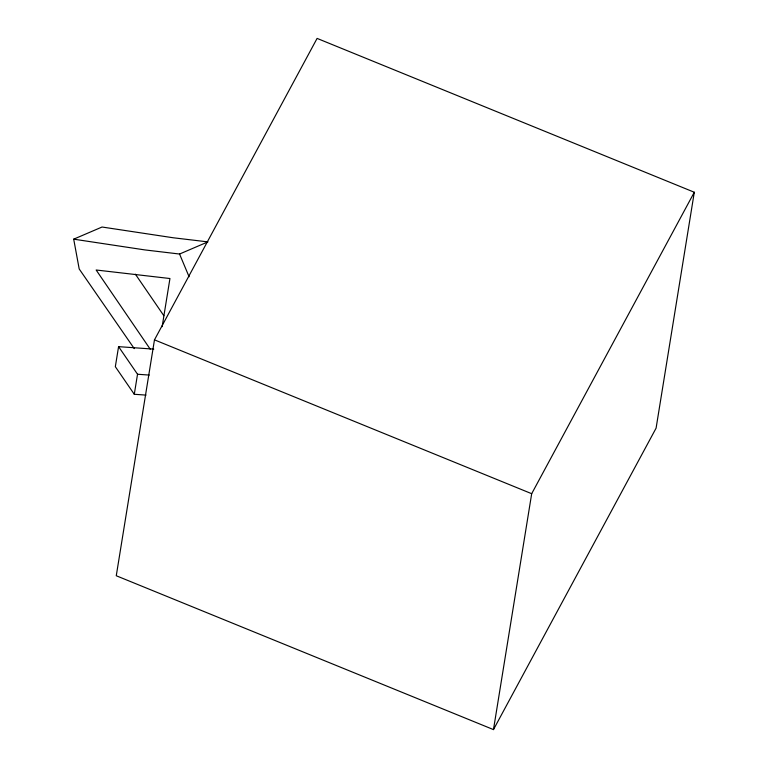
<?xml version="1.0" encoding="UTF-8"?>
<svg xmlns="http://www.w3.org/2000/svg" width="768" height="768" viewBox="0 0 768 768"><rect width="100%" height="100%" fill="white"/><g stroke="black" fill="none" stroke-linecap="round" stroke-linejoin="round"><path stroke-width="1.15" d="M153.763 349.123L118.579 346.656L115.334 366.691L134.285 394.282L146.016 395.098M134.285 394.282L137.53 374.246L118.579 346.656M154.474 339.85L116.266 575.75L493.478 729.6L656.093 428.15L694.301 192.25L317.098 38.4L154.474 339.85L531.686 493.699L493.478 729.6M162.144 326.688L169.949 278.525L96.134 270L150.211 349.162M531.686 493.699L694.301 192.25M73.699 239.165L102.048 227.021L173.242 237.773L207.907 241.891L179.558 254.035L144.893 249.917L73.699 239.165L79.2 268.973L134.266 348.614M137.53 374.246L149.261 375.072M163.843 315.706L135.389 274.195M179.558 254.035L189.091 276.768"/></g></svg>
